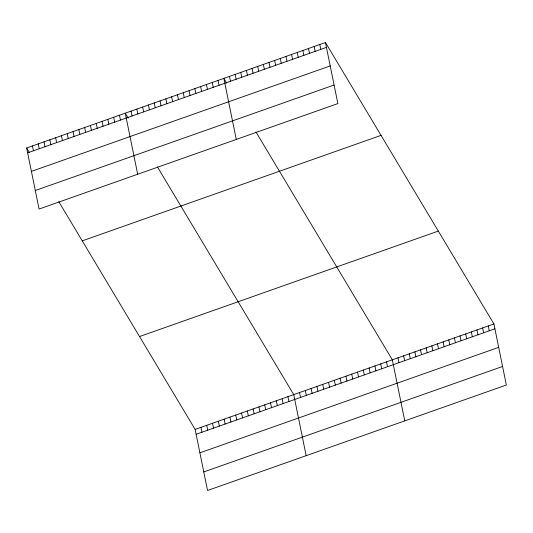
<?xml version="1.0" encoding="UTF-8"?>
<svg xmlns="http://www.w3.org/2000/svg" width="533" height="533" viewBox="0 0 533 533"><rect width="100%" height="100%" fill="white"/><g stroke="black" fill="none" stroke-linecap="round" stroke-linejoin="round"><path stroke-width="0.8" d="M325.45 42.513L337.869 103.582L39.076 209.049L26.65 147.981L325.45 42.513L493.924 323.951L506.35 385.019L207.55 490.487L195.131 429.418L58.777 201.641M27.636 152.844L326.436 47.37M31.414 171.393L330.207 65.919M35.298 190.501L334.098 85.027M82.249 240.856L381.042 135.382M139.533 336.55L438.326 231.075M195.131 429.418L493.924 323.951M196.117 434.282L494.917 328.808M199.888 452.83L498.688 347.356M203.779 471.938L502.579 366.471M226.738 83.188L223.853 78.371L236.279 139.439M255.98 132.031L392.335 359.808L404.76 420.877M128.133 117.993L125.255 113.176L137.681 174.244M157.375 166.836L293.73 394.613L306.155 455.682M26.65 147.981L29.535 152.798M488.281 325.943L489.267 330.8M482.638 327.935L483.624 332.792M476.995 329.927L477.981 334.784M471.352 331.919L472.338 336.776M465.709 333.911L466.695 338.768M460.059 335.903L461.052 340.76M454.416 337.895L455.409 342.752M448.773 339.887L449.765 344.744M443.13 341.88L444.116 346.736M437.486 343.872L438.472 348.729M431.843 345.864L432.829 350.721M426.2 347.856L427.186 352.713M420.557 349.848L421.543 354.712M414.907 351.84L415.9 356.704M409.264 353.832L410.257 358.696M403.621 355.824L404.614 360.688M397.978 357.816L398.97 362.68M386.532 361.86L387.524 366.717M319.8 44.505L320.793 49.362M380.735 363.906L381.721 368.763M314.157 46.498L315.15 51.355M374.932 365.951L375.925 370.815M308.514 48.49L309.506 53.347M369.136 367.997L370.122 372.86M302.871 50.482L303.857 55.339M363.333 370.049L364.325 374.906M297.227 52.474L298.214 57.331M357.536 372.094L358.522 376.951M291.584 54.466L292.57 59.323M351.733 374.139L352.719 379.003M285.941 56.458L286.927 61.315M345.93 376.191L346.923 381.048M280.298 58.45L281.284 63.307M340.134 378.237L341.12 383.094M274.648 60.442L275.641 65.299M334.331 380.282L335.324 385.146M269.005 62.434L269.998 67.291M328.535 382.334L329.521 387.191M263.362 64.426L264.355 69.283M322.731 384.38L323.724 389.237M257.719 66.418L258.705 71.275M316.935 386.425L317.921 391.289M252.076 68.411L253.062 73.268M246.433 70.403L247.419 75.26M311.132 388.47L312.118 393.334M240.789 72.395L241.775 77.252M305.329 390.522L306.322 395.379M235.146 74.387L236.132 79.244M299.533 392.568L300.519 397.425M229.496 76.379L230.489 81.236M287.933 396.665L288.919 401.522M218.057 80.416L219.043 85.28M282.13 398.711L283.123 403.568M212.254 82.468L213.247 87.325M276.334 400.756L277.32 405.62M206.458 84.514L207.444 89.371M270.531 402.808L271.517 407.665M200.655 86.559L201.641 91.423M264.728 404.853L265.72 409.71M194.858 88.605L195.844 93.468M258.931 406.899L259.917 411.762M189.055 90.657L190.041 95.514M253.128 408.944L254.121 413.808M183.252 92.702L184.245 97.559M247.332 410.996L248.318 415.853M177.456 94.747L178.442 99.611M241.529 413.042L242.522 417.899M171.653 96.799L172.645 101.656M235.733 415.087L236.719 419.951M165.856 98.845L166.842 103.702M229.93 417.139L230.916 421.996M160.053 100.89L161.039 105.754M224.126 419.185L225.119 424.041M154.257 102.942L155.243 107.799M218.33 421.23L219.316 426.094M148.454 104.988L149.44 109.845M212.527 423.282L213.52 428.139M142.651 107.033L143.643 111.897M206.731 425.327L207.717 430.184M136.854 109.078L137.84 113.942M200.928 427.373L201.92 432.236M131.051 111.131L132.044 115.987M119.452 115.221L120.445 120.085M113.656 117.273L114.642 122.13M107.853 119.319L108.839 124.176M102.05 121.364L103.042 126.228M96.253 123.416L97.239 128.273M90.45 125.462L91.443 130.319M84.654 127.507L85.64 132.371M78.851 129.552L79.843 134.416M73.054 131.604L74.04 136.461M67.251 133.65L68.237 138.513M61.448 135.695L62.441 140.559M55.652 137.747L56.638 142.604M49.849 139.793L50.842 144.65M44.052 141.838L45.038 146.702M38.249 143.89L39.242 148.747M32.453 145.935L33.439 150.792"/></g></svg>
